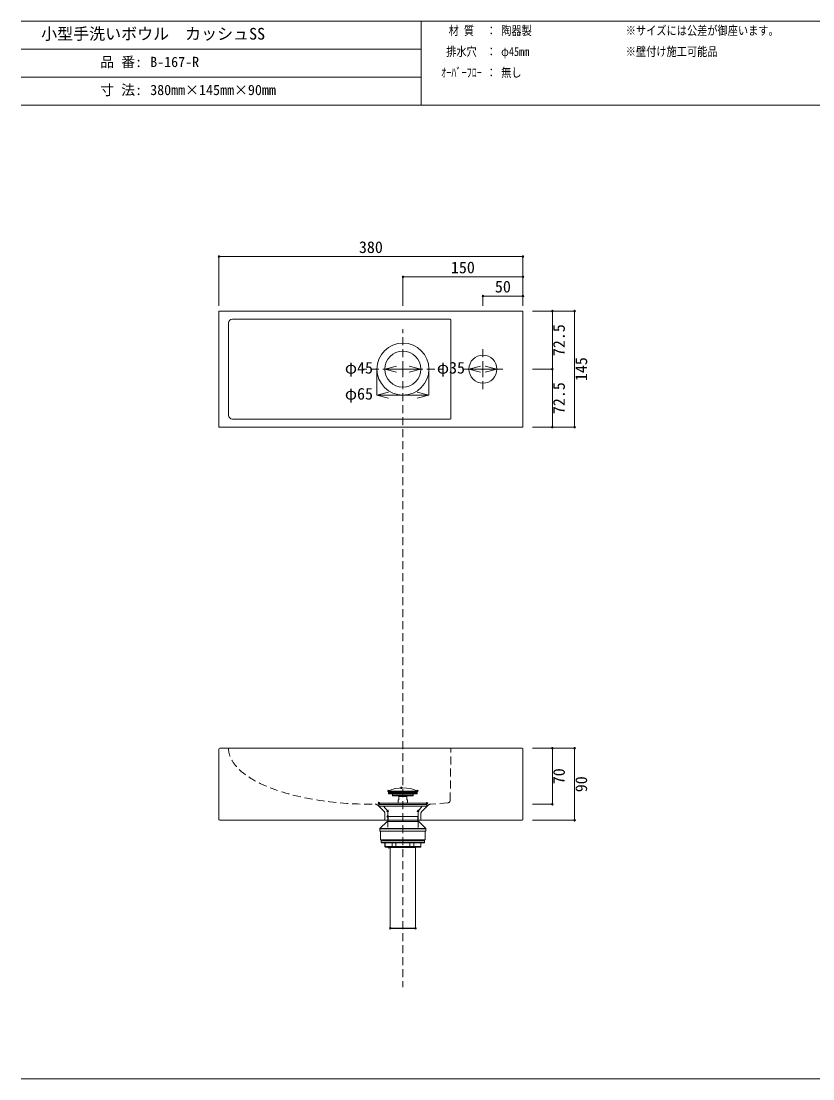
# Model space of a CAD drawing. Units: millimetres, scale not verified. Extents: x -1002 to 1043, y -687 to 1860.
# Drawn here: x -1002 to -12, y -687 to 635 of the extents above; entities that cross this region are included whole.
import ezdxf
from ezdxf.enums import TextEntityAlignment as Align

# ---------------------------------------------------------------- set-up
doc = ezdxf.new("R2010")
doc.units = ezdxf.units.MM
doc.header["$LTSCALE"] = 5
doc.header["$PDMODE"] = 32
doc.header["$PDSIZE"] = 2
doc.linetypes.add('DASHED2', pattern=[3, 2, -1])
doc.layers.add('F-0', color=7, linetype='Continuous', lineweight=15)
doc.styles.add('ＭＳ ゴシック', font='')
doc.styles.get('ＭＳ ゴシック').set_extended_font_data('MS Gothic')

msp = doc.modelspace()

# ---------------------------------------------------------------- linework, layer by layer
at = {"layer": 'F-0'}
for p, q in [((1002.034, 635.036), (-1002.086, 635.036)), ((-502.086, 635.036), (-502.086, 530.036)), ((-502.086, 600.036), (-1002.086, 600.036)), ((-502.086, 565.036), (-1002.086, 565.036)), ((1002.034, 530.036), (-1002.086, 530.036)), ((-374.882, 340.81), (-754.882, 340.81)), ((-754.882, 340.81), (-754.882, 279.144)), ((-374.882, 340.81), (-374.882, 279.144)), ((-374.882, 315.459), (-524.882, 315.459)), ((-524.882, 315.459), (-524.882, 279.144)), ((-374.882, 315.459), (-374.882, 279.144)), ((-374.882, 291.477), (-424.882, 291.477)), ((-424.882, 291.477), (-424.882, 279.144)), ((-374.882, 291.477), (-374.882, 279.144)), ((-754.882, 272.575), (-374.882, 272.575)), ((-754.882, 127.575), (-754.882, 272.575)), ((-374.882, 127.575), (-374.882, 272.575)), ((-338.078, 272.575), (-362.745, 272.575)), ((-310.233, 272.575), (-362.745, 272.575)), ((-338.078, 272.575), (-338.078, 200.075)), ((-310.233, 272.575), (-310.233, 127.575)), ((-742.882, 142.575), (-742.882, 257.575)), ((-465.882, 262.575), (-737.882, 262.575)), ((-464.882, 261.575), (-464.882, 138.575)), ((-557.382, 167.575), (-557.382, 200.075)), ((-547.382, 200.075), (-532.893, 203.957)), ((-502.382, 200.075), (-547.382, 200.075)), ((-547.382, 200.075), (-532.893, 196.192)), ((-502.382, 200.075), (-516.871, 203.957)), ((-502.382, 200.075), (-516.871, 196.192)), ((-492.382, 167.575), (-492.382, 200.075)), ((-442.382, 200.075), (-427.893, 203.957)), ((-407.382, 200.075), (-442.382, 200.075)), ((-442.382, 200.075), (-427.893, 196.192)), ((-407.382, 200.075), (-421.871, 203.957)), ((-407.382, 200.075), (-421.871, 196.192)), ((-338.078, 200.075), (-362.745, 200.075)), ((-338.078, 200.075), (-338.078, 127.575)), ((-557.382, 167.575), (-542.893, 171.457)), ((-492.382, 167.575), (-557.382, 167.575)), ((-557.382, 167.575), (-542.893, 163.692)), ((-492.382, 167.575), (-506.871, 171.457)), ((-492.382, 167.575), (-506.871, 163.692)), ((-465.882, 137.575), (-737.882, 137.575)), ((-754.882, 127.575), (-374.882, 127.575)), ((-338.078, 127.575), (-362.745, 127.575)), ((-310.233, 127.575), (-362.745, 127.575)), ((-754.882, -362.789), (-754.882, -274.789)), ((-753.882, -273.789), (-375.882, -273.789)), ((-374.882, -362.789), (-374.882, -274.789)), ((-338.078, -273.789), (-362.745, -273.789)), ((-310.233, -273.789), (-362.745, -273.789)), ((-338.078, -273.789), (-338.078, -343.789)), ((-310.233, -273.789), (-310.233, -363.789)), ((-506.882, -327.326), (-542.882, -327.326)), ((-542.882, -327.326), (-542.882, -328.326)), ((-506.882, -328.326), (-542.882, -328.326)), ((-506.882, -329.026), (-542.882, -329.026)), ((-542.882, -330.326), (-542.882, -329.026)), ((-506.882, -330.326), (-542.882, -330.326)), ((-507.082, -328.826), (-542.682, -328.826)), ((-537.882, -328.826), (-537.882, -328.326)), ((-511.882, -328.826), (-511.882, -328.326)), ((-506.882, -327.326), (-506.882, -328.326)), ((-506.882, -330.326), (-506.882, -329.026)), ((-494.882, -342.676), (-554.882, -342.676)), ((-554.882, -343.976), (-554.882, -342.676)), ((-507.382, -330.826), (-542.382, -330.826)), ((-537.882, -332.326), (-537.882, -330.826)), ((-511.882, -332.326), (-537.882, -332.326)), ((-511.882, -332.326), (-537.882, -332.326)), ((-537.882, -332.326), (-537.882, -333.326)), ((-511.882, -333.326), (-537.882, -333.326)), ((-529.882, -338.326), (-530.782, -338.326)), ((-530.782, -342.676), (-530.782, -338.326)), ((-529.882, -338.326), (-529.882, -333.331)), ((-529.882, -334.326), (-519.882, -334.326)), ((-519.882, -338.326), (-519.882, -333.331)), ((-518.982, -338.326), (-519.882, -338.326)), ((-518.982, -342.676), (-518.982, -338.326)), ((-511.882, -332.326), (-511.882, -330.826)), ((-511.882, -332.326), (-511.882, -333.326)), ((-494.882, -343.976), (-494.882, -342.676)), ((-553.401, -344.204), (-554.882, -343.976)), ((-553.401, -344.204), (-554.882, -343.976)), ((-494.882, -343.976), (-554.882, -343.976)), ((-494.882, -344.204), (-554.882, -344.204)), ((-554.882, -346.204), (-554.882, -344.204)), ((-494.882, -346.204), (-554.882, -346.204)), ((-543.882, -352.304), (-549.132, -346.204)), ((-543.882, -352.304), (-543.882, -359.897)), ((-505.882, -352.304), (-500.632, -346.204)), ((-505.882, -352.304), (-505.882, -359.897)), ((-496.364, -344.204), (-494.882, -343.976)), ((-496.364, -344.204), (-494.882, -343.976)), ((-494.882, -346.204), (-494.882, -344.204)), ((-338.078, -343.789), (-362.745, -343.789)), ((-753.882, -363.789), (-375.882, -363.789)), ((-553.574, -374.214), (-544.632, -365.272)), ((-505.132, -365.272), (-544.632, -365.272)), ((-543.882, -359.272), (-505.882, -359.272)), ((-543.882, -365.272), (-543.882, -359.272)), ((-543.882, -359.897), (-543.882, -372.645)), ((-543.382, -359.272), (-543.382, -365.272)), ((-506.382, -359.272), (-506.382, -365.272)), ((-505.882, -365.272), (-505.882, -359.272)), ((-505.882, -365.272), (-505.882, -359.272)), ((-505.882, -359.897), (-505.882, -372.849)), ((-496.191, -374.214), (-505.132, -365.272)), ((-310.233, -363.789), (-362.745, -363.789)), ((-553.632, -374.355), (-496.132, -374.355)), ((-553.632, -377.272), (-553.632, -374.355)), ((-496.132, -377.272), (-553.632, -377.272)), ((-553.574, -374.214), (-496.191, -374.214)), ((-552.882, -377.272), (-552.882, -388.272)), ((-496.882, -377.272), (-496.882, -388.272)), ((-496.132, -377.272), (-496.132, -374.355)), ((-552.882, -388.272), (-496.883, -388.272)), ((-497.882, -389.272), (-551.882, -389.272)), ((-497.882, -391.372), (-551.882, -391.372)), ((-498.382, -391.872), (-551.382, -391.872)), ((-551.132, -389.272), (-551.132, -388.272)), ((-547.382, -391.872), (-547.382, -396.772)), ((-547.202, -396.772), (-547.202, -391.872)), ((-538.502, -396.772), (-538.502, -391.872)), ((-533.582, -396.772), (-533.582, -391.872)), ((-516.182, -396.772), (-516.182, -391.872)), ((-511.262, -396.772), (-511.262, -391.872)), ((-502.562, -396.772), (-502.562, -391.872)), ((-502.382, -391.872), (-502.382, -396.772)), ((-498.632, -389.272), (-498.632, -388.272)), ((-502.382, -396.772), (-547.382, -396.772)), ((-546.882, -397.272), (-502.882, -397.272)), ((-509.132, -397.772), (-540.632, -397.772)), ((-540.632, -397.772), (-540.632, -498.824)), ((-540.382, -397.772), (-540.382, -397.272)), ((-509.382, -397.772), (-509.382, -397.272)), ((-509.132, -397.772), (-509.132, -498.824)), ((-509.132, -498.824), (-540.632, -498.824)), ((-540.432, -499.024), (-540.632, -498.824)), ((-509.333, -499.024), (-540.432, -499.024)), ((-509.333, -499.024), (-509.132, -498.824)), ((-1002.086, -687.064), (1002.034, -687.064))]:
    msp.add_line(p, q, dxfattribs=at)
at = {"layer": 'F-0', "linetype": 'DASHED2'}
for p, q in [((-524.882, 200.075), (-524.882, 250.075)), ((-424.882, 200.075), (-424.882, 230.075)), ((-524.882, 200.075), (-574.882, 200.075)), ((-524.882, 200.075), (-524.882, -572.577)), ((-524.882, 200.075), (-474.882, 200.075)), ((-424.882, 200.075), (-454.882, 200.075)), ((-424.882, 200.075), (-394.882, 200.075)), ((-424.882, 200.075), (-424.882, 170.075)), ((-465.815, -339.062), (-464.882, -273.789)), ((-468.57, -342.009), (-490.311, -343.789)), ((-548.847, -352.324), (-555.918, -345.253)), ((-547.382, -355.86), (-547.382, -363.789)), ((-502.382, -355.86), (-502.382, -363.789)), ((-500.918, -352.324), (-493.847, -345.253))]:
    msp.add_line(p, q, dxfattribs=at)
at = {"layer": 'F-0'}
for points in [[(-551.882, -389.272), (-551.882, -391.372), (-551.882, -389.272)], [(-497.882, -389.272), (-497.882, -391.372), (-497.882, -389.272)], [(-547.202, -396.772), (-547.202, -396.79), (-547.201, -396.808), (-547.199, -396.826), (-547.197, -396.844), (-547.194, -396.862), (-547.191, -396.88), (-547.187, -396.898), (-547.182, -396.915), (-547.176, -396.933), (-547.17, -396.95), (-547.164, -396.967), (-547.156, -396.984), (-547.149, -397.001), (-547.14, -397.017), (-547.131, -397.033), (-547.122, -397.049), (-547.111, -397.064), (-547.101, -397.079), (-547.089, -397.093), (-547.077, -397.107), (-547.065, -397.121), (-547.052, -397.134), (-547.039, -397.146), (-547.025, -397.159), (-547.011, -397.17), (-546.996, -397.181), (-546.981, -397.192), (-546.966, -397.202), (-546.95, -397.211), (-546.935, -397.219), (-546.918, -397.227), (-546.902, -397.235)], [(-546.877, -397.244), (-546.871, -397.247), (-546.864, -397.249), (-546.858, -397.251), (-546.852, -397.253), (-546.845, -397.255), (-546.839, -397.256), (-546.832, -397.258), (-546.826, -397.26), (-546.819, -397.261), (-546.812, -397.263), (-546.806, -397.264), (-546.799, -397.265), (-546.792, -397.266), (-546.786, -397.267), (-546.779, -397.268), (-546.772, -397.269), (-546.766, -397.27), (-546.759, -397.27), (-546.752, -397.271), (-546.745, -397.271), (-546.739, -397.272), (-546.732, -397.272), (-546.725, -397.272), (-546.719, -397.272)], [(-538.502, -396.772), (-538.502, -396.786), (-538.502, -396.801), (-538.501, -396.815), (-538.5, -396.83), (-538.498, -396.844), (-538.497, -396.858), (-538.495, -396.873), (-538.492, -396.887), (-538.489, -396.901), (-538.486, -396.915), (-538.483, -396.93), (-538.479, -396.944), (-538.475, -396.957), (-538.471, -396.971), (-538.466, -396.985), (-538.461, -396.999), (-538.455, -397.012), (-538.45, -397.025), (-538.444, -397.038), (-538.437, -397.051), (-538.43, -397.064), (-538.423, -397.077), (-538.416, -397.089), (-538.408, -397.101), (-538.4, -397.113), (-538.391, -397.125), (-538.382, -397.136), (-538.373, -397.147), (-538.363, -397.158), (-538.353, -397.169), (-538.342, -397.179), (-538.332, -397.188), (-538.321, -397.198), (-538.309, -397.207), (-538.297, -397.215), (-538.285, -397.223), (-538.273, -397.23), (-538.26, -397.237), (-538.247, -397.244)], [(-538.247, -397.244), (-538.233, -397.249), (-538.22, -397.255), (-538.206, -397.259), (-538.192, -397.263), (-538.177, -397.266), (-538.163, -397.269), (-538.149, -397.271), (-538.134, -397.272), (-538.12, -397.272)], [(-533.582, -396.772), (-533.582, -396.781), (-533.582, -396.791), (-533.582, -396.8), (-533.582, -396.809), (-533.582, -396.819), (-533.581, -396.828), (-533.581, -396.837), (-533.581, -396.847), (-533.581, -396.856), (-533.58, -396.866), (-533.58, -396.875), (-533.58, -396.884), (-533.579, -396.894), (-533.579, -396.903), (-533.578, -396.912), (-533.577, -396.922), (-533.577, -396.931), (-533.576, -396.94), (-533.576, -396.949), (-533.575, -396.959), (-533.574, -396.968), (-533.573, -396.977), (-533.572, -396.987), (-533.572, -396.996), (-533.571, -397.005), (-533.57, -397.014), (-533.569, -397.024), (-533.568, -397.033), (-533.566, -397.042), (-533.565, -397.051), (-533.564, -397.061), (-533.563, -397.07), (-533.561, -397.079), (-533.56, -397.088), (-533.558, -397.098), (-533.556, -397.107), (-533.555, -397.116), (-533.553, -397.125), (-533.551, -397.135)], [(-533.551, -397.135), (-533.549, -397.144), (-533.547, -397.153), (-533.544, -397.162), (-533.542, -397.171), (-533.54, -397.18), (-533.537, -397.189), (-533.534, -397.198), (-533.531, -397.206), (-533.528, -397.215), (-533.525, -397.223), (-533.521, -397.232), (-533.516, -397.242), (-533.511, -397.251), (-533.505, -397.259), (-533.498, -397.266), (-533.49, -397.27), (-533.481, -397.272)], [(-516.214, -397.135), (-516.216, -397.144), (-516.218, -397.153), (-516.22, -397.162), (-516.223, -397.171), (-516.225, -397.18), (-516.228, -397.189), (-516.23, -397.198), (-516.233, -397.206), (-516.236, -397.215), (-516.24, -397.223), (-516.244, -397.232), (-516.249, -397.242), (-516.254, -397.251), (-516.26, -397.259), (-516.267, -397.266), (-516.275, -397.27), (-516.284, -397.272)], [(-516.182, -396.772), (-516.182, -396.781), (-516.183, -396.791), (-516.183, -396.8), (-516.183, -396.809), (-516.183, -396.819), (-516.183, -396.828), (-516.183, -396.837), (-516.184, -396.847), (-516.184, -396.856), (-516.184, -396.866), (-516.185, -396.875), (-516.185, -396.884), (-516.185, -396.894), (-516.186, -396.903), (-516.187, -396.912), (-516.187, -396.922), (-516.188, -396.931), (-516.188, -396.94), (-516.189, -396.949), (-516.19, -396.959), (-516.19, -396.968), (-516.191, -396.977), (-516.192, -396.987), (-516.193, -396.996), (-516.194, -397.005), (-516.195, -397.014), (-516.196, -397.024), (-516.197, -397.033), (-516.198, -397.042), (-516.199, -397.051), (-516.201, -397.061), (-516.202, -397.07), (-516.203, -397.079), (-516.205, -397.088), (-516.207, -397.098), (-516.208, -397.107), (-516.21, -397.116), (-516.212, -397.125), (-516.214, -397.135)], [(-511.518, -397.244), (-511.531, -397.249), (-511.545, -397.255), (-511.559, -397.259), (-511.573, -397.263), (-511.587, -397.266), (-511.601, -397.269), (-511.616, -397.271), (-511.63, -397.272), (-511.645, -397.272)], [(-511.262, -396.772), (-511.262, -396.786), (-511.263, -396.801), (-511.264, -396.815), (-511.265, -396.83), (-511.266, -396.844), (-511.268, -396.858), (-511.27, -396.873), (-511.272, -396.887), (-511.275, -396.901), (-511.278, -396.915), (-511.282, -396.93), (-511.285, -396.944), (-511.289, -396.957), (-511.294, -396.971), (-511.299, -396.985), (-511.304, -396.999), (-511.309, -397.012), (-511.315, -397.025), (-511.321, -397.038), (-511.327, -397.051), (-511.334, -397.064), (-511.341, -397.077), (-511.349, -397.089), (-511.357, -397.101), (-511.365, -397.113), (-511.374, -397.125), (-511.383, -397.136), (-511.392, -397.147), (-511.402, -397.158), (-511.412, -397.169), (-511.422, -397.179), (-511.433, -397.188), (-511.444, -397.198), (-511.455, -397.207), (-511.467, -397.215), (-511.479, -397.223), (-511.492, -397.23), (-511.505, -397.237), (-511.518, -397.244)], [(-502.887, -397.244), (-502.894, -397.247), (-502.9, -397.249), (-502.907, -397.251), (-502.913, -397.253), (-502.919, -397.255), (-502.926, -397.256), (-502.933, -397.258), (-502.939, -397.26), (-502.946, -397.261), (-502.952, -397.263), (-502.959, -397.264), (-502.966, -397.265), (-502.972, -397.266), (-502.979, -397.267), (-502.986, -397.268), (-502.992, -397.269), (-502.999, -397.27), (-503.006, -397.27), (-503.012, -397.271), (-503.019, -397.271), (-503.026, -397.272), (-503.033, -397.272), (-503.039, -397.272), (-503.046, -397.272)], [(-502.562, -396.772), (-502.563, -396.79), (-502.564, -396.808), (-502.565, -396.826), (-502.567, -396.844), (-502.57, -396.862), (-502.574, -396.88), (-502.578, -396.898), (-502.583, -396.915), (-502.588, -396.933), (-502.594, -396.95), (-502.601, -396.967), (-502.608, -396.984), (-502.616, -397.001), (-502.624, -397.017), (-502.633, -397.033), (-502.643, -397.049), (-502.653, -397.064), (-502.664, -397.079), (-502.675, -397.093), (-502.687, -397.107), (-502.7, -397.121), (-502.712, -397.134), (-502.726, -397.146), (-502.74, -397.159), (-502.754, -397.17), (-502.768, -397.181), (-502.783, -397.192), (-502.798, -397.202), (-502.814, -397.211), (-502.83, -397.219), (-502.846, -397.227), (-502.863, -397.235)]]:
    msp.add_lwpolyline(points, dxfattribs=at)
for centre, radius in [((-524.882, 200.075), 32.5), ((-524.882, 200.075), 22.5), ((-424.882, 200.075), 17.5)]:
    msp.add_circle(centre, radius, dxfattribs=at)
for centre, radius, start, end in [((-737.882, 257.575), 5, 90, 180), ((-465.882, 261.575), 1, 0, 90), ((-737.882, 142.575), 5, 180, 270), ((-465.882, 138.575), 1, 270, 0), ((-753.882, -274.789), 1, 90, 180), ((-375.882, -274.789), 1, 0, 90), ((-524.882, -365.826), 42.5, 64.94238, 115.05762), ((-542.682, -329.026), 0.2, 90, 180), ((-542.382, -330.326), 0.5, 180, 270), ((-507.382, -330.326), 0.5, 270, 0), ((-507.082, -329.026), 0.2, 0, 90), ((-753.882, -362.789), 1, 180, 270), ((-375.882, -362.789), 1, 270, 0), ((-553.432, -374.355), 0.2, 135, 180), ((-496.332, -374.355), 0.2, 0, 45), ((-551.382, -391.372), 0.5, 180, 270), ((-498.382, -391.372), 0.5, 270, 0), ((-546.882, -396.772), 0.5, 180, 270), ((-546.719, -396.802), 0.47, 247.09102, 250.33614), ((-503.046, -396.802), 0.47, 289.66386, 292.90898), ((-502.882, -396.772), 0.5, 270, 0)]:
    msp.add_arc(centre, radius, start, end, dxfattribs=at)
at = {"layer": 'F-0', "linetype": 'DASHED2'}
for centre, radius, start, end in [((-468.814, -339.019), 3, 274.68037, 359.18154), ((-559.453, -348.789), 5, 45, 90), ((-552.382, -355.86), 5, 0, 45), ((-497.382, -355.86), 5, 135, 180), ((-490.311, -348.789), 5, 90, 135)]:
    msp.add_arc(centre, radius, start, end, dxfattribs=at)
msp.add_ellipse((-564.892, -273.789), major_axis=(-178, 0), ratio=0.393258, start_param=0.01070737, end_param=1.60134376, dxfattribs=at)
at = {"layer": 'F-0'}
for p in [(-754.882, 340.81), (-374.882, 340.81), (-524.882, 315.459), (-374.882, 315.459), (-424.882, 291.477), (-374.882, 291.477), (-338.078, 272.575), (-310.233, 272.575), (-338.078, 200.075), (-338.078, 127.575), (-310.233, 127.575), (-338.078, -273.789), (-310.233, -273.789), (-542.882, -327.169), (-526.739, -323.326), (-506.882, -327.169), (-554.882, -342.346), (-494.882, -342.676), (-338.078, -343.789), (-543.882, -352.304), (-505.882, -352.304), (-543.882, -359.068), (-310.233, -363.789), (-542.489, -397.772), (-540.632, -498.824), (-509.132, -498.824)]:
    msp.add_point(p, dxfattribs=at)

# ---------------------------------------------------------------- texts
at = {"layer": 'F-0', "style": 'ＭＳ ゴシック'}
for s, height, p in [('小型手洗いボウル\u3000カッシュSS', 14.66, (-977.086, 607.536)), ('品 番:', 12.83, (-903.336, 573.786)), ('B-167-R', 12.83, (-840.774, 573.786)), ('寸 法:', 12.83, (-903.336, 538.786)), ('380mm×145mm×90mm', 12.83, (-840.774, 538.786)), ('380', 14.66, (-579.882, 340.81)), ('150', 14.66, (-464.882, 315.459)), ('50', 14.66, (-409.882, 291.477)), ('φ45', 14.66, (-597.382, 190.075)), ('φ35', 14.66, (-482.382, 190.075)), ('φ65', 14.66, (-597.382, 157.575))]:
    msp.add_text(s, height=height, dxfattribs=at).set_placement(p, align=Align.BOTTOM_LEFT)
at = {"layer": 'F-0', "style": 'ＭＳ ゴシック', "width": 0.85}
for s, p in [('材 質', (-467.711, 614.411)), ('：', (-420.836, 614.411)), ('陶器製', (-402.086, 614.411)), ('※サイズには公差が御座います。', (-246.359, 614.411)), ('排水穴', (-470.836, 588.161)), ('：', (-420.836, 588.161)), ('φ45mm', (-402.086, 588.161)), ('※壁付け施工可能品', (-246.359, 588.161)), ('ｵｰﾊﾞｰﾌﾛｰ', (-477.086, 561.911)), ('：', (-420.836, 561.911)), ('無し', (-402.086, 561.911))]:
    msp.add_text(s, height=11, dxfattribs=at).set_placement(p, align=Align.BOTTOM_LEFT)
at = {"layer": 'F-0', "style": 'ＭＳ ゴシック'}
for s, p in [('72.5', (-318.078, 216.325)), ('145', (-290.233, 185.075)), ('72.5', (-318.078, 143.825)), ('70', (-318.078, -318.789)), ('90', (-290.233, -328.789))]:
    msp.add_text(s, height=14.66, rotation=90, dxfattribs=at).set_placement(p, align=Align.BOTTOM_LEFT)

doc.saveas('drawing.dxf')
